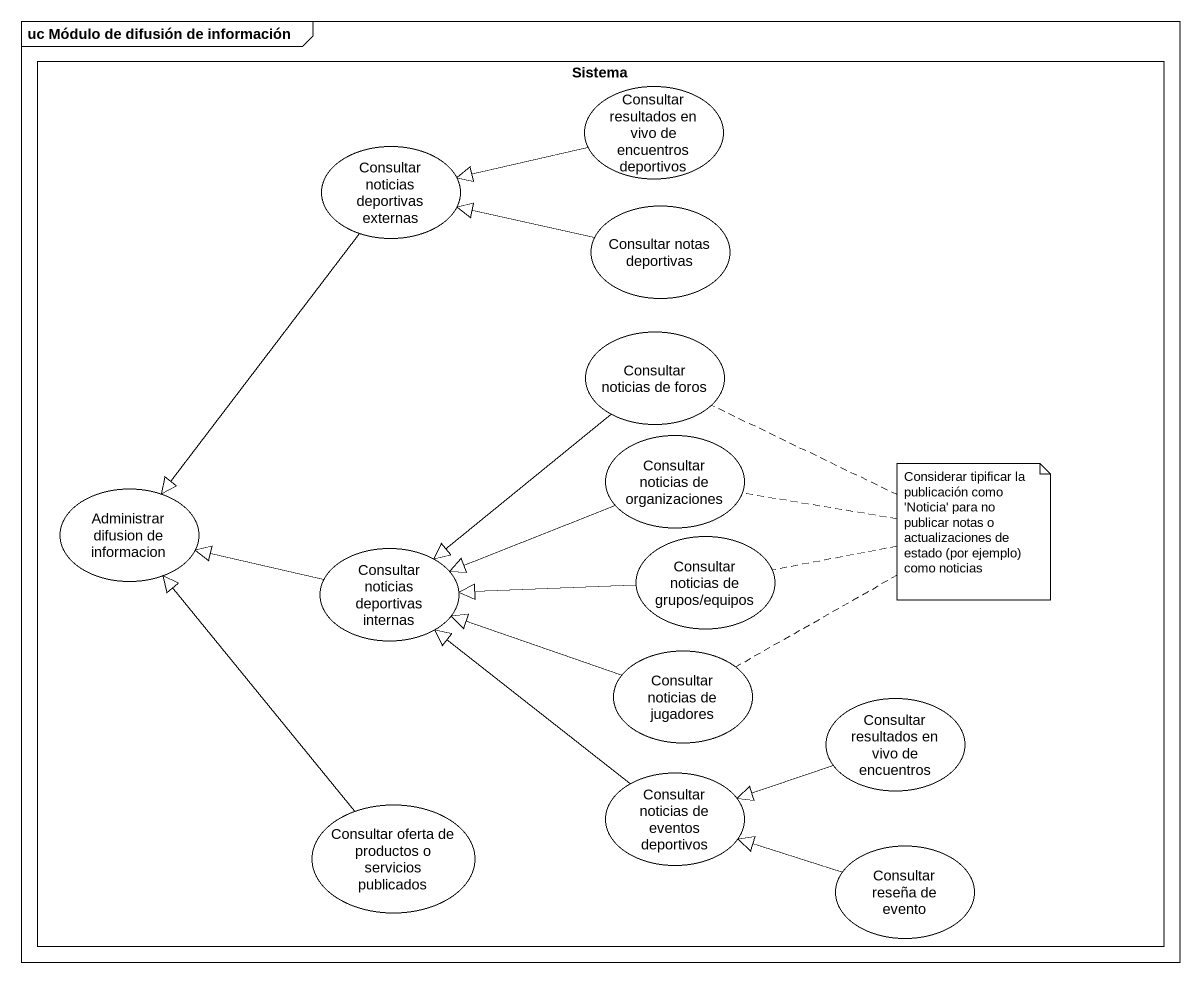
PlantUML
@startuml
mainframe uc Módulo de difusión de información
rectangle Sistema {
  usecase "Consultar resultados en vivo de encuentros deportivos" as Consultar_resultados_en
  usecase "Consultar noticias deportivas externas" as Consultar_noticias
  usecase "Consultar notas deportivas" as Consultar_notas_deportivas
  usecase "Consultar noticias de foros" as Consultar_noticias_de_foros
  usecase "Administrar difusion de informacion" as Administrar_difusion_de
  usecase "Consultar noticias de organizaciones" as Consultar_noticias_de
  usecase "Consultar noticias deportivas internas" as Consultar_noticias_2
  usecase "Consultar noticias de grupos/equipos" as Consultar_noticias_de_2
  usecase "Consultar noticias de jugadores" as Consultar_noticias_de_3
  usecase "Consultar resultados en vivo de encuentros" as Consultar_resultados_en_2
  usecase "Consultar noticias de eventos deportivos" as Consultar_noticias_de_4
  usecase "Consultar oferta de productos o servicios publicados" as Consultar_oferta_de
  usecase "Consultar reseña de evento" as Consultar_reseña_de_evento
}
Consultar_resultados_en -left-|> Consultar_noticias
Consultar_noticias --|> Administrar_difusion_de
Consultar_notas_deportivas -left-|> Consultar_noticias
Consultar_noticias_de_foros --|> Consultar_noticias_2
Consultar_noticias_de -left-|> Consultar_noticias_2
Consultar_noticias_2 -left-|> Administrar_difusion_de
Consultar_noticias_de_2 -left-|> Consultar_noticias_2
Consultar_noticias_de_3 -left-|> Consultar_noticias_2
Consultar_resultados_en_2 -left-|> Consultar_noticias_de_4
Consultar_noticias_de_4 -up-|> Consultar_noticias_2
Consultar_oferta_de -up-|> Administrar_difusion_de
Consultar_reseña_de_evento -left-|> Consultar_noticias_de_4
note as N1
  Considerar tipificar la publicación como 'Noticia' para no publicar notas o actualizaciones de estado (por ejemplo) como noticias
end note
N1 .. Consultar_noticias_de_foros
N1 .. Consultar_noticias_de
N1 .. Consultar_noticias_de_2
N1 .. Consultar_noticias_de_3
@enduml
